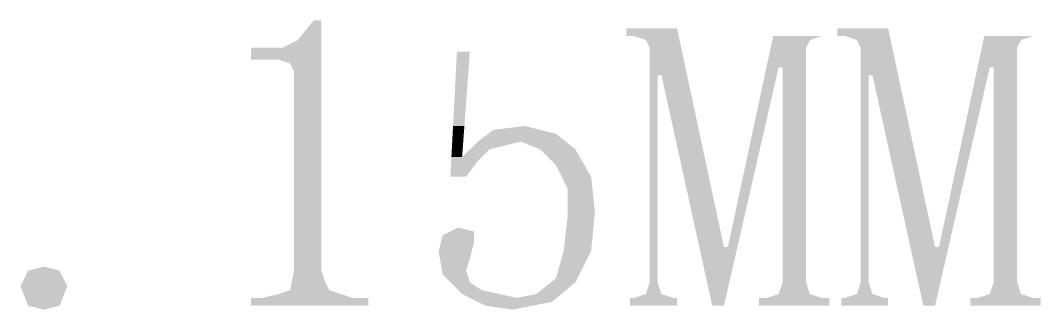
# Model space of a CAD drawing. Extents: x -182 to 198, y -129 to 151.
# Drawn here: x -64.25 to -43.92, y -61.87 to -56.11 of the extents above; entities that cross this region are included whole.
import ezdxf

# ---------------------------------------------------------------- set-up
doc = ezdxf.new("R2010")
doc.units = 0
doc.layers.add('Text', color=1, linetype='CONTINUOUS')

msp = doc.modelspace()

# ---------------------------------------------------------------- linework, layer by layer
at = {"layer": 'Text'}
for points in [[(-58.71972, -56.5023), (-58.4073, -56.11114), (-58.25236, -56.5023), (-58.25236, -56.11114)], [(-52.17668, -56.42356), (-52.17668, -56.26862), (-51.132511, -56.42356), (-51.16576, -56.26862)], [(-47.97298, -56.42356), (-47.97298, -56.26862), (-46.926271, -56.42356), (-46.95952, -56.26862)], [(-59.03214, -56.65724), (-58.71972, -56.5023), (-58.25236, -56.65724), (-58.25236, -56.5023)], [(-51.78806, -56.5023), (-52.02174, -56.42356), (-51.115646, -56.5023), (-51.132511, -56.42356)], [(-51.70932, -56.65724), (-51.78806, -56.5023), (-51.082448, -56.65724), (-51.115646, -56.5023)], [(-49.300867, -56.65724), (-49.267643, -56.5023), (-48.59528, -56.65724), (-48.51654, -56.5023)], [(-49.267643, -56.5023), (-49.250752, -56.42356), (-48.51654, -56.5023), (-48.28286, -56.42356)], [(-47.58182, -56.5023), (-47.8155, -56.42356), (-46.909406, -56.5023), (-46.926271, -56.42356)], [(-47.50562, -56.65724), (-47.58182, -56.5023), (-46.876208, -56.65724), (-46.909406, -56.5023)], [(-45.094627, -56.65724), (-45.061403, -56.5023), (-44.38904, -56.65724), (-44.3103, -56.5023)], [(-45.061403, -56.5023), (-45.044512, -56.42356), (-44.3103, -56.5023), (-44.07662, -56.42356)], [(-59.65444, -56.89092), (-59.65444, -56.65724), (-58.25236, -56.89092), (-58.25236, -56.65724)], [(-51.70932, -57.04586), (-51.70932, -56.65724), (-50.999136, -57.04586), (-51.082448, -56.65724)], [(-49.384153, -57.04586), (-49.300867, -56.65724), (-48.59528, -57.04586), (-48.59528, -56.65724)], [(-47.50562, -57.04586), (-47.50562, -56.65724), (-46.792896, -57.04586), (-46.876208, -56.65724)], [(-45.177913, -57.04586), (-45.094627, -56.65724), (-44.38904, -57.04586), (-44.38904, -56.65724)], [(-58.87466, -56.96966), (-59.10834, -56.89092), (-58.25236, -56.96966), (-58.25236, -56.89092)], [(-55.628718, -58.21426), (-55.551375, -56.73598), (-55.402251, -58.21426), (-55.29326, -56.73598)], [(-58.79846, -57.1246), (-58.87466, -56.96966), (-58.25236, -57.1246), (-58.25236, -56.96966)], [(-51.70932, -57.20334), (-51.70932, -57.04586), (-50.965405, -57.20334), (-50.999136, -57.04586)], [(-49.41791, -57.20334), (-49.384153, -57.04586), (-49.177473, -57.20334), (-49.14138, -57.04586)], [(-49.06264, -57.20334), (-49.06264, -57.04586), (-48.59528, -57.20334), (-48.59528, -57.04586)], [(-47.50562, -57.20334), (-47.50562, -57.04586), (-46.759165, -57.20334), (-46.792896, -57.04586)], [(-45.21167, -57.20334), (-45.177913, -57.04586), (-44.971233, -57.20334), (-44.93514, -57.04586)], [(-44.8564, -57.20334), (-44.8564, -57.04586), (-44.38904, -57.20334), (-44.38904, -57.04586)], [(-58.79846, -61.09716), (-58.79846, -57.1246), (-58.25236, -61.09716), (-58.25236, -57.1246)], [(-51.70932, -60.6298), (-51.70932, -57.20334), (-51.55438, -60.6298), (-51.55438, -57.20334)], [(-50.721768, -60.6298), (-51.47564, -57.20334), (-50.23104, -60.6298), (-50.965405, -57.20334)], [(-50.1523, -60.6298), (-49.41791, -57.20334), (-49.963095, -60.6298), (-49.177473, -57.20334)], [(-49.06264, -60.6298), (-49.06264, -57.20334), (-48.59528, -60.6298), (-48.59528, -57.20334)], [(-47.50562, -60.6298), (-47.50562, -57.20334), (-47.34814, -60.6298), (-47.34814, -57.20334)], [(-46.516138, -60.6298), (-47.27194, -57.20334), (-46.0248, -60.6298), (-46.759165, -57.20334)], [(-45.94606, -60.6298), (-45.21167, -57.20334), (-45.756855, -60.6298), (-44.971233, -57.20334)], [(-44.8564, -60.6298), (-44.8564, -57.20334), (-44.38904, -60.6298), (-44.38904, -57.20334)], [(-55.636846, -58.3692), (-55.632858, -58.293), (-55.413707, -58.3692), (-55.408068, -58.293)], [(-55.632858, -58.293), (-55.628718, -58.21426), (-55.408068, -58.293), (-55.402251, -58.21426)], [(-54.926941, -58.3692), (-54.8259, -58.293), (-53.57876, -58.3692), (-54.2036, -58.21426)], [(-55.653229, -58.68162), (-55.645101, -58.52668), (-55.43677, -58.68162), (-55.42534, -58.52668)], [(-55.645101, -58.52668), (-55.636846, -58.3692), (-55.42534, -58.52668), (-55.413707, -58.3692)], [(-55.29199, -58.68162), (-55.13578, -58.52668), (-54.90464, -58.68162), (-54.2798, -58.52668)], [(-55.13578, -58.52668), (-54.926941, -58.3692), (-53.38285, -58.52668), (-53.57876, -58.3692)], [(-53.89118, -58.68162), (-54.2798, -58.52668), (-53.19014, -58.68162), (-53.38285, -58.52668)], [(-55.661357, -58.83656), (-55.653229, -58.68162), (-55.4482, -58.83656), (-55.43677, -58.68162)], [(-55.4482, -58.83656), (-55.29199, -58.68162), (-55.057878, -58.83656), (-54.90464, -58.68162)], [(-53.73624, -58.83656), (-53.89118, -58.68162), (-53.101469, -58.83656), (-53.19014, -58.68162)], [(-55.669637, -58.99404), (-55.665497, -58.9153), (-55.194657, -58.99404), (-55.13578, -58.9153)], [(-55.665497, -58.9153), (-55.661357, -58.83656), (-55.13578, -58.9153), (-55.057878, -58.83656)], [(-53.6575, -58.9153), (-53.73624, -58.83656), (-53.056434, -58.9153), (-53.101469, -58.83656)], [(-53.57876, -58.99404), (-53.6575, -58.9153), (-53.0114, -58.99404), (-53.056434, -58.9153)], [(-55.68188, -59.22772), (-55.669637, -58.99404), (-55.36946, -59.22772), (-55.194657, -58.99404)], [(-53.46192, -59.22772), (-53.57876, -58.99404), (-52.87772, -59.22772), (-53.0114, -58.99404)], [(-53.34508, -59.4614), (-53.46192, -59.22772), (-52.85232, -59.4614), (-52.87772, -59.22772)], [(-53.34508, -59.92876), (-53.34508, -59.4614), (-52.80152, -59.92876), (-52.85232, -59.4614)], [(-53.34508, -60.00496), (-53.34508, -59.92876), (-52.808962, -60.00496), (-52.80152, -59.92876)], [(-53.371293, -60.23864), (-53.34508, -60.00496), (-52.831873, -60.23864), (-52.808962, -60.00496)], [(-55.83682, -60.39612), (-55.52694, -60.23864), (-55.21452, -60.39612), (-55.21452, -60.31738)], [(-53.388997, -60.39612), (-53.380132, -60.31738), (-52.847316, -60.39612), (-52.839595, -60.31738)], [(-53.380132, -60.31738), (-53.371293, -60.23864), (-52.839595, -60.31738), (-52.831873, -60.23864)], [(-55.91556, -60.706), (-55.87619, -60.55106), (-55.25356, -60.706), (-55.21452, -60.55106)], [(-55.87619, -60.55106), (-55.83682, -60.39612), (-55.21452, -60.55106), (-55.21452, -60.39612)], [(-53.42382, -60.706), (-53.406396, -60.55106), (-52.87772, -60.706), (-52.862505, -60.55106)], [(-53.406396, -60.55106), (-53.388997, -60.39612), (-52.862505, -60.55106), (-52.847316, -60.39612)], [(-55.889017, -60.86348), (-55.91556, -60.706), (-55.29326, -60.86348), (-55.25356, -60.706)], [(-53.468473, -60.86348), (-53.42382, -60.706), (-52.95646, -60.86348), (-52.87772, -60.706)], [(-51.70932, -61.33084), (-51.70932, -60.6298), (-51.55438, -61.33084), (-51.55438, -60.6298)], [(-50.567539, -61.33084), (-50.721768, -60.6298), (-50.123852, -61.33084), (-49.963095, -60.6298)], [(-49.06264, -61.33084), (-49.06264, -60.6298), (-48.59528, -61.33084), (-48.59528, -60.6298)], [(-47.50562, -61.33084), (-47.50562, -60.6298), (-47.34814, -61.33084), (-47.34814, -60.6298)], [(-46.361528, -61.33084), (-46.516138, -60.6298), (-45.917612, -61.33084), (-45.756855, -60.6298)], [(-44.8564, -61.33084), (-44.8564, -60.6298), (-44.38904, -61.33084), (-44.38904, -60.6298)], [(-55.849647, -61.09716), (-55.889017, -60.86348), (-55.36946, -61.09716), (-55.29326, -60.86348)], [(-53.534767, -61.09716), (-53.468473, -60.86348), (-53.0733, -61.09716), (-52.95646, -60.86348)], [(-64.2493, -61.40704), (-64.09436, -61.09716), (-63.31458, -61.40704), (-63.46952, -61.09716)], [(-64.09436, -61.09716), (-63.78194, -61.01842), (-63.46952, -61.09716)], [(-58.844256, -61.33084), (-58.79846, -61.09716), (-58.17362, -61.33084), (-58.25236, -61.09716)], [(-55.83682, -61.17336), (-55.849647, -61.09716), (-55.344593, -61.17336), (-55.36946, -61.09716)], [(-55.758563, -61.2521), (-55.83682, -61.17336), (-55.318914, -61.2521), (-55.344593, -61.17336)], [(-53.57876, -61.2521), (-53.556408, -61.17336), (-53.15077, -61.2521), (-53.1114, -61.17336)], [(-53.556408, -61.17336), (-53.534767, -61.09716), (-53.1114, -61.17336), (-53.0733, -61.09716)], [(-58.87466, -61.48578), (-58.844256, -61.33084), (-58.09742, -61.48578), (-58.17362, -61.33084)], [(-55.680331, -61.33084), (-55.758563, -61.2521), (-55.29326, -61.33084), (-55.318914, -61.2521)], [(-55.526407, -61.48578), (-55.680331, -61.33084), (-55.05958, -61.48578), (-55.29326, -61.33084)], [(-53.871317, -61.48578), (-53.677337, -61.33084), (-53.376449, -61.48578), (-53.19014, -61.33084)], [(-53.677337, -61.33084), (-53.57876, -61.2521), (-53.19014, -61.33084), (-53.15077, -61.2521)], [(-51.78806, -61.56452), (-51.70932, -61.33084), (-51.47564, -61.56452), (-51.55438, -61.33084)], [(-50.51613, -61.56452), (-50.567539, -61.33084), (-50.177446, -61.56452), (-50.123852, -61.33084)], [(-49.14138, -61.56452), (-49.06264, -61.33084), (-48.51654, -61.56452), (-48.59528, -61.33084)], [(-47.58182, -61.56452), (-47.50562, -61.33084), (-47.27194, -61.56452), (-47.34814, -61.33084)], [(-46.309991, -61.56452), (-46.361528, -61.33084), (-45.971206, -61.56452), (-45.917612, -61.33084)], [(-44.93514, -61.56452), (-44.8564, -61.33084), (-44.3103, -61.56452), (-44.38904, -61.33084)], [(-64.09436, -61.7982), (-64.2493, -61.40704), (-63.46952, -61.7982), (-63.31458, -61.40704)], [(-59.42076, -61.64072), (-59.10834, -61.56452), (-57.63006, -61.64072), (-57.859905, -61.56452)], [(-59.10834, -61.56452), (-58.87466, -61.48578), (-57.859905, -61.56452), (-58.09742, -61.48578)], [(-55.4482, -61.56452), (-55.526407, -61.48578), (-54.703294, -61.56452), (-55.05958, -61.48578)], [(-55.2958, -61.64072), (-55.4482, -61.56452), (-54.35854, -61.64072), (-54.703294, -61.56452)], [(-54.35854, -61.64072), (-53.96992, -61.56452), (-53.562783, -61.64072), (-53.47114, -61.56452)], [(-53.96992, -61.56452), (-53.871317, -61.48578), (-53.47114, -61.56452), (-53.376449, -61.48578)], [(-52.02174, -61.64072), (-51.78806, -61.56452), (-51.24196, -61.64072), (-51.47564, -61.56452)], [(-50.499366, -61.64072), (-50.51613, -61.56452), (-50.194921, -61.64072), (-50.177446, -61.56452)], [(-49.37252, -61.64072), (-49.14138, -61.56452), (-48.28286, -61.64072), (-48.51654, -61.56452)], [(-47.8155, -61.64072), (-47.58182, -61.56452), (-47.03826, -61.64072), (-47.27194, -61.56452)], [(-46.293202, -61.64072), (-46.309991, -61.56452), (-45.988681, -61.64072), (-45.971206, -61.56452)], [(-45.16882, -61.64072), (-44.93514, -61.56452), (-44.07662, -61.64072), (-44.3103, -61.56452)], [(-59.65444, -61.7982), (-59.65444, -61.64072), (-57.31764, -61.7982), (-57.31764, -61.64072)], [(-55.13832, -61.71946), (-55.2958, -61.64072), (-53.6575, -61.71946), (-53.562783, -61.64072)], [(-54.98084, -61.7982), (-55.13832, -61.71946), (-54.053765, -61.7982), (-53.6575, -61.71946)], [(-52.10048, -61.7982), (-52.10048, -61.64072), (-51.16576, -61.7982), (-51.16576, -61.64072)], [(-50.46472, -61.7982), (-50.499366, -61.64072), (-50.23104, -61.7982), (-50.194921, -61.64072)], [(-49.53, -61.7982), (-49.53, -61.64072), (-48.12792, -61.7982), (-48.12792, -61.64072)], [(-47.89424, -61.7982), (-47.89424, -61.64072), (-46.95952, -61.7982), (-46.95952, -61.64072)], [(-46.25848, -61.7982), (-46.293202, -61.64072), (-46.0248, -61.7982), (-45.988681, -61.64072)], [(-45.32376, -61.7982), (-45.32376, -61.64072), (-43.92168, -61.7982), (-43.92168, -61.64072)], [(-63.78194, -61.8744), (-64.09436, -61.7982), (-63.46952, -61.7982)], [(-54.43728, -61.8744), (-54.98084, -61.7982), (-54.053765, -61.7982)]]:
    msp.add_solid(points, dxfattribs=at)

doc.saveas('drawing.dxf')
